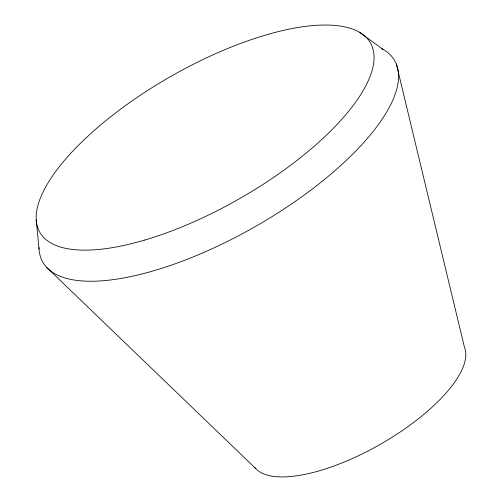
<?xml version="1.0" encoding="UTF-8"?>
<svg xmlns="http://www.w3.org/2000/svg" width="502" height="502" viewBox="0 0 502 502"><rect width="100%" height="100%" fill="white"/><g stroke="black" fill="none" stroke-linecap="round" stroke-linejoin="round"><path stroke-width="0.75" d="M359.325 32.184L382.919 49.29M46.473 267.196L255.725 468.561M396.335 63.986L464.463 347.315A120.976 44.534 -29.8 0 1 380.692 444.101A120.976 44.534 -29.8 0 1 254.778 467.425M36.226 219.851L39.043 249.023M381.696 48.619A202.758 74.641 -29.8 0 1 258.699 224.607A202.758 74.641 -29.8 0 1 38.987 247.586M144.852 240.025A190.509 70.129 -29.8 0 0 371.932 45.989A190.509 70.129 -29.8 0 0 98.543 126.73A190.509 70.129 -29.8 0 0 144.852 240.025"/></g></svg>
